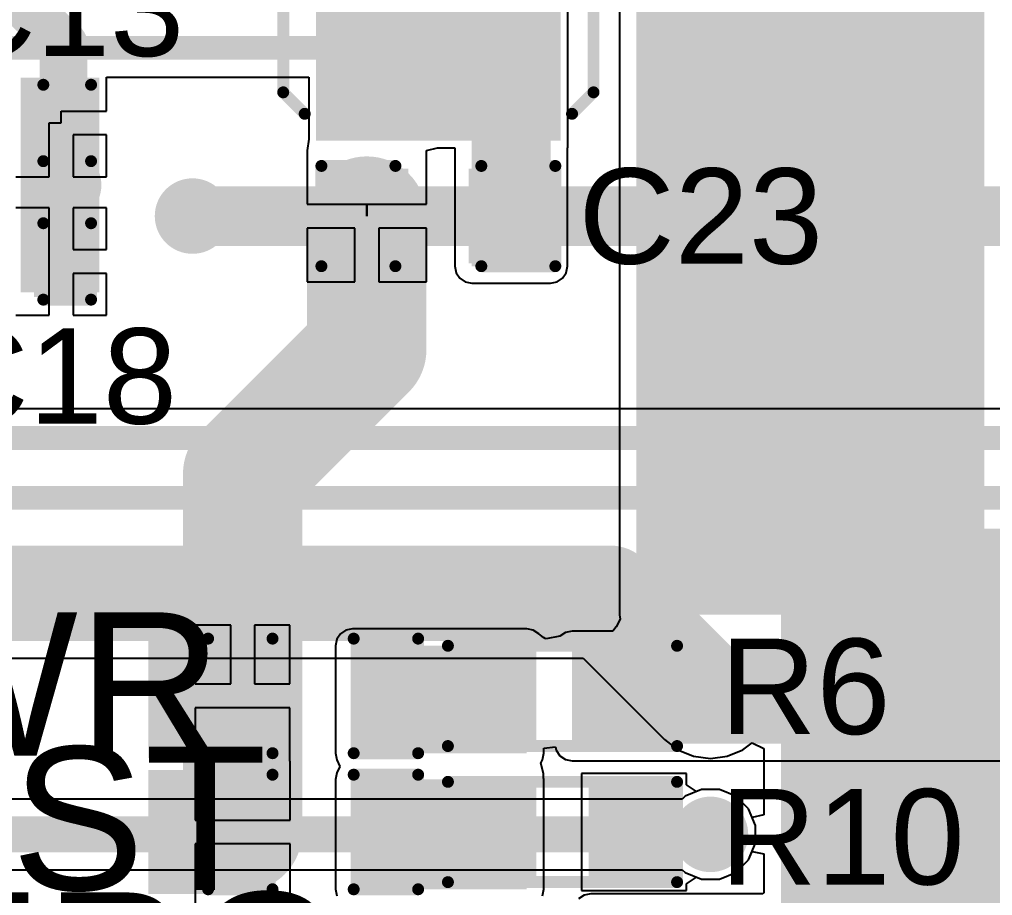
# Model space of a CAD drawing. Header units: millimetres. Extents: x -0.21 to 3.18, y -0.07 to 2.49.
# Drawn here: x 2.4225 to 2.8302, y 0.9514 to 1.3184 of the extents above; entities that cross this region are included whole.
import ezdxf

# ---------------------------------------------------------------- set-up
doc = ezdxf.new("R2010")
doc.units = ezdxf.units.MM
doc.header["$MEASUREMENT"] = 0
for name, color, linetype in [('BottomLayer', 5, 'Continuous'), ('BottomSolder', 6, 'Continuous'), ('TopLayer', 1, 'Continuous'), ('TopOverlay', 2, 'Continuous'), ('TopPaste', 8, 'Continuous'), ('TopSolder', 216, 'Continuous'), ('ViaHoleLayer', 16, 'Continuous')]:
    doc.layers.add(name, color=color, linetype=linetype)
doc.styles.add('Arial', font='', dxfattribs={"height": 0.2})
doc.styles.get('Arial').set_extended_font_data('Arial')

# ---------------------------------------------------------------- blocks, each defined once
blk = doc.blocks.new('LED_0603_6')
at = {"layer": 'TopLayer'}
for points in [[(-0.03937, 0.01968505), (-0.019685, 0.01968505), (-0.019685, -0.01968505), (-0.03937, -0.01968505)], [(0.0196851, 0.01968505), (0.0393701, 0.01968505), (0.0393701, -0.01968505), (0.0196851, -0.01968505)]]:
    blk.add_hatch(color=1, dxfattribs=at).paths.add_polyline_path(points)
at = {"layer": 'TopOverlay'}
blk.add_hatch(color=2, dxfattribs=at).paths.add_polyline_path([(0.0440001, -0.026), (0.0689999, -0.026), (0.0689999, 0.026), (0.0440001, 0.026)])
at = {"layer": 'TopPaste'}
for points in [[(-0.03937, 0.01968505), (-0.019685, 0.01968505), (-0.019685, -0.01968505), (-0.03937, -0.01968505)], [(0.0196851, 0.01968505), (0.0393701, 0.01968505), (0.0393701, -0.01968505), (0.0196851, -0.01968505)]]:
    blk.add_hatch(color=8, dxfattribs=at).paths.add_polyline_path(points)
at = {"layer": 'TopSolder'}
for points in [[(-0.04337, 0.02368505), (-0.015685, 0.02368505), (-0.015685, -0.02368505), (-0.04337, -0.02368505)], [(0.0156851, 0.02368505), (0.0433701, 0.02368505), (0.0433701, -0.02368505), (0.0156851, -0.02368505)]]:
    blk.add_hatch(color=216, dxfattribs=at).paths.add_polyline_path(points)
at = {"layer": 'TopOverlay', "const_width": 0.005}
for points in [[(-0.044, 0.024), (-0.044, -0.024)], [(-0.017, 0.024), (-0.044, 0.024)], [(0.0440001, 0.024), (0.017, 0.024)], [(0.0440001, 0.024), (0.0440001, -0.024)], [(-0.017, -0.024), (-0.044, -0.024)], [(0.0440001, -0.024), (0.017, -0.024)]]:
    blk.add_lwpolyline(points, dxfattribs=at)
at = {"layer": 'TopOverlay', "const_width": 0.0025}
for points in [[(-0.04525, 0.024, 1), (-0.04275, 0.024, 1)], [(-0.04525, 0.024, 1), (-0.04275, 0.024, 1)], [(-0.01825, 0.024, 1), (-0.01575, 0.024, 1)], [(0.01575, 0.024, 1), (0.01825, 0.024, 1)], [(0.0427501, 0.024, 1), (0.0452501, 0.024, 1)], [(0.0427501, 0.024, 1), (0.0452501, 0.024, 1)], [(-0.04525, -0.024, 1), (-0.04275, -0.024, 1)], [(-0.04525, -0.024, 1), (-0.04275, -0.024, 1)], [(-0.01825, -0.024, 1), (-0.01575, -0.024, 1)], [(0.01575, -0.024, 1), (0.01825, -0.024, 1)], [(0.0427501, -0.024, 1), (0.0452501, -0.024, 1)], [(0.0427501, -0.024, 1), (0.0452501, -0.024, 1)]]:
    blk.add_lwpolyline(points, format="xyb", close=True, dxfattribs=at)
blk = doc.blocks.new('SMD5032_2P_13')
at = {"layer": 'TopLayer'}
for points in [[(-0.10629915, 0.0472441), (-0.03937005, 0.0472441), (-0.03937005, -0.0472441), (-0.10629915, -0.0472441)], [(0.03937015, 0.0472441), (0.10629925, 0.0472441), (0.10629925, -0.0472441), (0.03937015, -0.0472441)]]:
    blk.add_hatch(color=1, dxfattribs=at).paths.add_polyline_path(points)
at = {"layer": 'TopPaste'}
for points in [[(-0.10629915, 0.0472441), (-0.03937005, 0.0472441), (-0.03937005, -0.0472441), (-0.10629915, -0.0472441)], [(0.03937015, 0.0472441), (0.10629925, 0.0472441), (0.10629925, -0.0472441), (0.03937015, -0.0472441)]]:
    blk.add_hatch(color=8, dxfattribs=at).paths.add_polyline_path(points)
at = {"layer": 'TopSolder'}
for points in [[(-0.11029915, 0.0512441), (-0.03537005, 0.0512441), (-0.03537005, -0.0512441), (-0.11029915, -0.0512441)], [(0.03537015, 0.0512441), (0.11029925, 0.0512441), (0.11029925, -0.0512441), (0.03537015, -0.0512441)]]:
    blk.add_hatch(color=216, dxfattribs=at).paths.add_polyline_path(points)
at = {"layer": 'TopOverlay', "const_width": 0.005}
for points in [[(-0.099, 0.056), (-0.09, 0.065)], [(0.09, 0.065), (-0.09, 0.065)], [(0.0990001, 0.056), (0.0900001, 0.065)], [(-0.09, -0.065), (-0.099, -0.056)], [(0.0900001, -0.065), (0.0990001, -0.056)], [(0.09, -0.065), (-0.09, -0.065)]]:
    blk.add_lwpolyline(points, dxfattribs=at)
at = {"layer": 'TopOverlay', "const_width": 0.0025}
for points in [[(-0.09125, 0.065, 1), (-0.08875, 0.065, 1)], [(-0.09125, 0.065, 1), (-0.08875, 0.065, 1)], [(0.08875, 0.065, 1), (0.09125, 0.065, 1)], [(0.0887501, 0.065, 1), (0.0912501, 0.065, 1)], [(-0.10025, 0.056, 1), (-0.09775, 0.056, 1)], [(0.0977501, 0.056, 1), (0.1002501, 0.056, 1)], [(-0.10025, -0.056, 1), (-0.09775, -0.056, 1)], [(0.0977501, -0.056, 1), (0.1002501, -0.056, 1)], [(-0.09125, -0.065, 1), (-0.08875, -0.065, 1)], [(-0.09125, -0.065, 1), (-0.08875, -0.065, 1)], [(0.08875, -0.065, 1), (0.09125, -0.065, 1)], [(0.0887501, -0.065, 1), (0.0912501, -0.065, 1)]]:
    blk.add_lwpolyline(points, format="xyb", close=True, dxfattribs=at)
blk = doc.blocks.new('R___0603_40')
at = {"layer": 'TopLayer'}
for points in [[(-0.015, 0.0175), (-0.015, -0.0175), (-0.045, -0.0175), (-0.045, 0.0175)], [(0.045, 0.0175), (0.045, -0.0175), (0.015, -0.0175), (0.015, 0.0175)]]:
    blk.add_hatch(color=1, dxfattribs=at).paths.add_polyline_path(points)
at = {"layer": 'TopPaste'}
for points in [[(-0.015, 0.0175), (-0.015, -0.0175), (-0.045, -0.0175), (-0.045, 0.0175)], [(0.045, 0.0175), (0.045, -0.0175), (0.015, -0.0175), (0.015, 0.0175)]]:
    blk.add_hatch(color=8, dxfattribs=at).paths.add_polyline_path(points)
at = {"layer": 'TopSolder'}
for points in [[(-0.011, 0.0215), (-0.011, -0.0215), (-0.049, -0.0215), (-0.049, 0.0215)], [(0.049, 0.0215), (0.049, -0.0215), (0.011, -0.0215), (0.011, 0.0215)]]:
    blk.add_hatch(color=216, dxfattribs=at).paths.add_polyline_path(points)
at = {"layer": 'TopOverlay', "const_width": 0.005}
for points in [[(-0.048, -0.021), (-0.048, 0.021)], [(-0.048, 0.021), (0.048, 0.021)], [(0.048, -0.021), (0.048, 0.021)], [(-0.048, -0.021), (0.048, -0.021)]]:
    blk.add_lwpolyline(points, dxfattribs=at)
at = {"layer": 'TopOverlay', "const_width": 0.0025}
for points in [[(-0.04925, 0.021, 1), (-0.04675, 0.021, 1)], [(-0.04925, 0.021, 1), (-0.04675, 0.021, 1)], [(0.04675, 0.021, 1), (0.04925, 0.021, 1)], [(0.04675, 0.021, 1), (0.04925, 0.021, 1)], [(-0.04925, -0.021, 1), (-0.04675, -0.021, 1)], [(-0.04925, -0.021, 1), (-0.04675, -0.021, 1)], [(0.04675, -0.021, 1), (0.04925, -0.021, 1)], [(0.04675, -0.021, 1), (0.04925, -0.021, 1)]]:
    blk.add_lwpolyline(points, format="xyb", close=True, dxfattribs=at)
blk = doc.blocks.new('R___0603_44')
at = {"layer": 'TopLayer'}
for points in [[(-0.015, 0.0175), (-0.015, -0.0175), (-0.045, -0.0175), (-0.045, 0.0175)], [(0.045, 0.0175), (0.045, -0.0175), (0.015, -0.0175), (0.015, 0.0175)]]:
    blk.add_hatch(color=1, dxfattribs=at).paths.add_polyline_path(points)
at = {"layer": 'TopPaste'}
for points in [[(-0.015, 0.0175), (-0.015, -0.0175), (-0.045, -0.0175), (-0.045, 0.0175)], [(0.045, 0.0175), (0.045, -0.0175), (0.015, -0.0175), (0.015, 0.0175)]]:
    blk.add_hatch(color=8, dxfattribs=at).paths.add_polyline_path(points)
at = {"layer": 'TopSolder'}
for points in [[(-0.011, 0.0215), (-0.011, -0.0215), (-0.049, -0.0215), (-0.049, 0.0215)], [(0.049, 0.0215), (0.049, -0.0215), (0.011, -0.0215), (0.011, 0.0215)]]:
    blk.add_hatch(color=216, dxfattribs=at).paths.add_polyline_path(points)
at = {"layer": 'TopOverlay', "const_width": 0.005}
for points in [[(-0.048, -0.021), (-0.048, 0.021)], [(-0.048, 0.021), (0.048, 0.021)], [(0.048, -0.021), (0.048, 0.021)], [(-0.048, -0.021), (0.048, -0.021)]]:
    blk.add_lwpolyline(points, dxfattribs=at)
at = {"layer": 'TopOverlay', "const_width": 0.0025}
for points in [[(-0.04925, 0.021, 1), (-0.04675, 0.021, 1)], [(-0.04925, 0.021, 1), (-0.04675, 0.021, 1)], [(0.04675, 0.021, 1), (0.04925, 0.021, 1)], [(0.04675, 0.021, 1), (0.04925, 0.021, 1)], [(-0.04925, -0.021, 1), (-0.04675, -0.021, 1)], [(-0.04925, -0.021, 1), (-0.04675, -0.021, 1)], [(0.04675, -0.021, 1), (0.04925, -0.021, 1)], [(0.04675, -0.021, 1), (0.04925, -0.021, 1)]]:
    blk.add_lwpolyline(points, format="xyb", close=True, dxfattribs=at)
blk = doc.blocks.new('LED_0603_57')
at = {"layer": 'TopLayer'}
for points in [[(-0.03937, 0.01968505), (-0.019685, 0.01968505), (-0.019685, -0.01968505), (-0.03937, -0.01968505)], [(0.0196851, 0.01968505), (0.0393701, 0.01968505), (0.0393701, -0.01968505), (0.0196851, -0.01968505)]]:
    blk.add_hatch(color=1, dxfattribs=at).paths.add_polyline_path(points)
at = {"layer": 'TopOverlay'}
blk.add_hatch(color=2, dxfattribs=at).paths.add_polyline_path([(0.0439995, -0.026), (0.0689993, -0.026), (0.0689993, 0.026), (0.0439995, 0.026)])
at = {"layer": 'TopPaste'}
for points in [[(-0.03937, 0.01968505), (-0.019685, 0.01968505), (-0.019685, -0.01968505), (-0.03937, -0.01968505)], [(0.0196851, 0.01968505), (0.0393701, 0.01968505), (0.0393701, -0.01968505), (0.0196851, -0.01968505)]]:
    blk.add_hatch(color=8, dxfattribs=at).paths.add_polyline_path(points)
at = {"layer": 'TopSolder'}
for points in [[(-0.04337, 0.02368505), (-0.015685, 0.02368505), (-0.015685, -0.02368505), (-0.04337, -0.02368505)], [(0.0156851, 0.02368505), (0.0433701, 0.02368505), (0.0433701, -0.02368505), (0.0156851, -0.02368505)]]:
    blk.add_hatch(color=216, dxfattribs=at).paths.add_polyline_path(points)
at = {"layer": 'TopOverlay', "const_width": 0.005}
for points in [[(-0.044, 0.024), (-0.044, -0.024)], [(-0.017, 0.024), (-0.044, 0.024)], [(0.0440001, 0.024), (0.017, 0.024)], [(0.0440001, 0.024), (0.0440001, -0.024)], [(-0.017, -0.024), (-0.044, -0.024)], [(0.0440001, -0.024), (0.017, -0.024)]]:
    blk.add_lwpolyline(points, dxfattribs=at)
at = {"layer": 'TopOverlay', "const_width": 0.0025}
for points in [[(-0.04525, 0.024, 1), (-0.04275, 0.024, 1)], [(-0.04525, 0.024, 1), (-0.04275, 0.024, 1)], [(-0.01825, 0.024, 1), (-0.01575, 0.024, 1)], [(0.01575, 0.024, 1), (0.01825, 0.024, 1)], [(0.0427501, 0.024, 1), (0.0452501, 0.024, 1)], [(0.0427501, 0.024, 1), (0.0452501, 0.024, 1)], [(-0.04525, -0.024, 1), (-0.04275, -0.024, 1)], [(-0.04525, -0.024, 1), (-0.04275, -0.024, 1)], [(-0.01825, -0.024, 1), (-0.01575, -0.024, 1)], [(0.01575, -0.024, 1), (0.01825, -0.024, 1)], [(0.0427501, -0.024, 1), (0.0452501, -0.024, 1)], [(0.0427501, -0.024, 1), (0.0452501, -0.024, 1)]]:
    blk.add_lwpolyline(points, format="xyb", close=True, dxfattribs=at)
blk = doc.blocks.new('C___0603_110')
at = {"layer": 'TopLayer'}
for points in [[(-0.015, 0.0175), (-0.015, -0.0175), (-0.045, -0.0175), (-0.045, 0.0175)], [(0.045, 0.0175), (0.045, -0.0175), (0.015, -0.0175), (0.015, 0.0175)]]:
    blk.add_hatch(color=1, dxfattribs=at).paths.add_polyline_path(points)
at = {"layer": 'TopPaste'}
for points in [[(-0.015, 0.0175), (-0.015, -0.0175), (-0.045, -0.0175), (-0.045, 0.0175)], [(0.045, 0.0175), (0.045, -0.0175), (0.015, -0.0175), (0.015, 0.0175)]]:
    blk.add_hatch(color=8, dxfattribs=at).paths.add_polyline_path(points)
at = {"layer": 'TopSolder'}
for points in [[(-0.0126378, 0.0198622), (-0.0126378, -0.0198622), (-0.0473622, -0.0198622), (-0.0473622, 0.0198622)], [(0.0473622, 0.0198622), (0.0473622, -0.0198622), (0.0126378, -0.0198622), (0.0126378, 0.0198622)]]:
    blk.add_hatch(color=216, dxfattribs=at).paths.add_polyline_path(points)
at = {"layer": 'TopOverlay', "const_width": 0.005}
for points in [[(-0.049, 0.021), (-0.049, -0.021)], [(-0.018, 0.021), (-0.049, 0.021)], [(0.049, 0.021), (0.018, 0.021)], [(0.049, 0.021), (0.049, -0.021)], [(-0.018, -0.021), (-0.049, -0.021)], [(0.049, -0.021), (0.018, -0.021)]]:
    blk.add_lwpolyline(points, dxfattribs=at)
at = {"layer": 'TopOverlay', "const_width": 0.0025}
for points in [[(-0.05025, 0.021, 1), (-0.04775, 0.021, 1)], [(-0.05025, 0.021, 1), (-0.04775, 0.021, 1)], [(-0.01925, 0.021, 1), (-0.01675, 0.021, 1)], [(0.01675, 0.021, 1), (0.01925, 0.021, 1)], [(0.04775, 0.021, 1), (0.05025, 0.021, 1)], [(0.04775, 0.021, 1), (0.05025, 0.021, 1)], [(-0.05025, -0.021, 1), (-0.04775, -0.021, 1)], [(-0.05025, -0.021, 1), (-0.04775, -0.021, 1)], [(-0.01925, -0.021, 1), (-0.01675, -0.021, 1)], [(0.01675, -0.021, 1), (0.01925, -0.021, 1)], [(0.04775, -0.021, 1), (0.05025, -0.021, 1)], [(0.04775, -0.021, 1), (0.05025, -0.021, 1)]]:
    blk.add_lwpolyline(points, format="xyb", close=True, dxfattribs=at)
blk = doc.blocks.new('C___0402_115')
at = {"layer": 'TopLayer'}
for points in [[(-0.0275, -0.0125), (-0.0275, 0.0125), (-0.009499999999999998, 0.0125), (-0.009500000000000001, -0.0125)], [(0.009499999999999998, -0.0125), (0.009500000000000001, 0.0125), (0.0275, 0.0125), (0.0275, -0.0125)]]:
    blk.add_hatch(color=1, dxfattribs=at).paths.add_polyline_path(points)
at = {"layer": 'TopPaste'}
for points in [[(-0.0275, -0.0125), (-0.0275, 0.0125), (-0.009499999999999998, 0.0125), (-0.009500000000000001, -0.0125)], [(0.009499999999999998, -0.0125), (0.009500000000000001, 0.0125), (0.0275, 0.0125), (0.0275, -0.0125)]]:
    blk.add_hatch(color=8, dxfattribs=at).paths.add_polyline_path(points)
at = {"layer": 'TopSolder'}
for points in [[(-0.0298622, -0.0148622), (-0.0298622, 0.0148622), (-0.007137799999999999, 0.0148622), (-0.007137800000000001, -0.0148622)], [(0.007137799999999999, -0.0148622), (0.007137800000000001, 0.0148622), (0.0298622, 0.0148622), (0.0298622, -0.0148622)]]:
    blk.add_hatch(color=216, dxfattribs=at).paths.add_polyline_path(points)
at = {"layer": 'TopOverlay', "const_width": 0.005}
for points in [[(-0.011, 0.016), (-0.031, 0.016)], [(-0.031, 0.016), (-0.031, -0.016)], [(0.031, 0.016), (0.011, 0.016)], [(0.031, 0.016), (0.031, -0.016)], [(-0.011, -0.016), (-0.031, -0.016)], [(0.031, -0.016), (0.011, -0.016)]]:
    blk.add_lwpolyline(points, dxfattribs=at)
at = {"layer": 'TopOverlay', "const_width": 0.0025}
for points in [[(-0.03225, 0.016, 1), (-0.02975, 0.016, 1)], [(-0.03225, 0.016, 1), (-0.02975, 0.016, 1)], [(-0.01225, 0.016, 1), (-0.00975, 0.016, 1)], [(0.00975, 0.016, 1), (0.01225, 0.016, 1)], [(0.02975, 0.016, 1), (0.03225, 0.016, 1)], [(0.02975, 0.016, 1), (0.03225, 0.016, 1)], [(-0.03225, -0.016, 1), (-0.02975, -0.016, 1)], [(-0.03225, -0.016, 1), (-0.02975, -0.016, 1)], [(-0.01225, -0.016, 1), (-0.00975, -0.016, 1)], [(0.00975, -0.016, 1), (0.01225, -0.016, 1)], [(0.02975, -0.016, 1), (0.03225, -0.016, 1)], [(0.02975, -0.016, 1), (0.03225, -0.016, 1)]]:
    blk.add_lwpolyline(points, format="xyb", close=True, dxfattribs=at)
blk = doc.blocks.new('C___0402_120')
at = {"layer": 'TopLayer'}
for points in [[(-0.0275, -0.0125), (-0.0275, 0.0125), (-0.009499999999999998, 0.0125), (-0.009500000000000001, -0.0125)], [(0.009499999999999998, -0.0125), (0.009500000000000001, 0.0125), (0.0275, 0.0125), (0.0275, -0.0125)]]:
    blk.add_hatch(color=1, dxfattribs=at).paths.add_polyline_path(points)
at = {"layer": 'TopPaste'}
for points in [[(-0.0275, -0.0125), (-0.0275, 0.0125), (-0.009499999999999998, 0.0125), (-0.009500000000000001, -0.0125)], [(0.009499999999999998, -0.0125), (0.009500000000000001, 0.0125), (0.0275, 0.0125), (0.0275, -0.0125)]]:
    blk.add_hatch(color=8, dxfattribs=at).paths.add_polyline_path(points)
at = {"layer": 'TopSolder'}
for points in [[(-0.0298622, -0.0148622), (-0.0298622, 0.0148622), (-0.007137799999999999, 0.0148622), (-0.007137800000000001, -0.0148622)], [(0.007137799999999999, -0.0148622), (0.007137800000000001, 0.0148622), (0.0298622, 0.0148622), (0.0298622, -0.0148622)]]:
    blk.add_hatch(color=216, dxfattribs=at).paths.add_polyline_path(points)
at = {"layer": 'TopOverlay', "const_width": 0.005}
for points in [[(-0.011, 0.016), (-0.031, 0.016)], [(-0.031, 0.016), (-0.031, -0.016)], [(0.031, 0.016), (0.011, 0.016)], [(0.031, 0.016), (0.031, -0.016)], [(-0.011, -0.016), (-0.031, -0.016)], [(0.031, -0.016), (0.011, -0.016)]]:
    blk.add_lwpolyline(points, dxfattribs=at)
at = {"layer": 'TopOverlay', "const_width": 0.0025}
for points in [[(-0.03225, 0.016, 1), (-0.02975, 0.016, 1)], [(-0.03225, 0.016, 1), (-0.02975, 0.016, 1)], [(-0.01225, 0.016, 1), (-0.00975, 0.016, 1)], [(0.00975, 0.016, 1), (0.01225, 0.016, 1)], [(0.02975, 0.016, 1), (0.03225, 0.016, 1)], [(0.02975, 0.016, 1), (0.03225, 0.016, 1)], [(-0.03225, -0.016, 1), (-0.02975, -0.016, 1)], [(-0.03225, -0.016, 1), (-0.02975, -0.016, 1)], [(-0.01225, -0.016, 1), (-0.00975, -0.016, 1)], [(0.00975, -0.016, 1), (0.01225, -0.016, 1)], [(0.02975, -0.016, 1), (0.03225, -0.016, 1)], [(0.02975, -0.016, 1), (0.03225, -0.016, 1)]]:
    blk.add_lwpolyline(points, format="xyb", close=True, dxfattribs=at)

msp = doc.modelspace()

# ---------------------------------------------------------------- hatches: boundary and pattern name
at = {"layer": 'BottomLayer'}
h = msp.add_hatch(color=5, dxfattribs=at)
edge = h.paths.add_edge_path()
edge.add_arc((2.441, 1.249), 0.011811, 0, 360)
h = msp.add_hatch(color=5, dxfattribs=at)
edge = h.paths.add_edge_path()
edge.add_arc((2.495, 1.236), 0.011811, 0, 360)
msp.add_hatch(color=5, dxfattribs=at).paths.add_polyline_path([(2.845, 1.105), (2.7415406, 1.105), (2.7415406, 0.8406784), (2.845, 0.8406784)])
h = msp.add_hatch(color=5, dxfattribs=at)
edge = h.paths.add_edge_path()
edge.add_arc((2.757, 1.088), 0.011811, 0, 360)
h = msp.add_hatch(color=5, dxfattribs=at)
edge = h.paths.add_edge_path()
edge.add_arc((2.7823333, 1.088), 0.011811, 0, 360)
h = msp.add_hatch(color=5, dxfattribs=at)
edge = h.paths.add_edge_path()
edge.add_arc((2.8076666, 1.088), 0.011811, 0, 360)
h = msp.add_hatch(color=5, dxfattribs=at)
edge = h.paths.add_edge_path()
edge.add_arc((2.712, 1.036), 0.011811, 0, 360)
h = msp.add_hatch(color=5, dxfattribs=at)
edge = h.paths.add_edge_path()
edge.add_arc((2.712, 0.977), 0.011811, 0, 360)
at = {"layer": 'BottomSolder'}
h = msp.add_hatch(color=6, dxfattribs=at)
edge = h.paths.add_edge_path()
edge.add_arc((2.441, 1.249), 0.015811, 0, 360)
h = msp.add_hatch(color=6, dxfattribs=at)
edge = h.paths.add_edge_path()
edge.add_arc((2.495, 1.236), 0.015811, 0, 360)
h = msp.add_hatch(color=6, dxfattribs=at)
edge = h.paths.add_edge_path()
edge.add_arc((2.757, 1.088), 0.015811, 0, 360)
h = msp.add_hatch(color=6, dxfattribs=at)
edge = h.paths.add_edge_path()
edge.add_arc((2.7823333, 1.088), 0.015811, 0, 360)
h = msp.add_hatch(color=6, dxfattribs=at)
edge = h.paths.add_edge_path()
edge.add_arc((2.8076666, 1.088), 0.015811, 0, 360)
h = msp.add_hatch(color=6, dxfattribs=at)
edge = h.paths.add_edge_path()
edge.add_arc((2.712, 1.036), 0.015811, 0, 360)
h = msp.add_hatch(color=6, dxfattribs=at)
edge = h.paths.add_edge_path()
edge.add_arc((2.712, 0.977), 0.015811, 0, 360)
at = {"layer": 'TopLayer'}
for points in [[(2.681472, 1.073), (2.783, 1.073), (2.783, 1.609), (2.681472, 1.609)], [(2.681, 1.069), (2.8267784, 1.069), (2.8267784, 1.337), (2.681, 1.337)], [(2.645, 1.312), (2.612, 1.312), (2.612, 1.215), (2.645, 1.215)], [(2.456, 1.204), (2.456, 1.294), (2.423, 1.294), (2.423, 1.204)], [(2.562, 1.011), (2.635, 1.011), (2.635, 1.056), (2.562, 1.056)], [(2.654, 1.015), (2.682, 1.015), (2.682, 1.055), (2.654, 1.055)], [(2.562, 0.954), (2.635, 0.954), (2.635, 1), (2.562, 1)]]:
    msp.add_hatch(color=1, dxfattribs=at).paths.add_polyline_path(points)
h = msp.add_hatch(color=1, dxfattribs=at)
edge = h.paths.add_edge_path()
edge.add_arc((2.441, 1.249), 0.011811, 0, 360)
h = msp.add_hatch(color=1, dxfattribs=at)
edge = h.paths.add_edge_path()
edge.add_arc((2.495, 1.236), 0.011811, 0, 360)
h = msp.add_hatch(color=1, dxfattribs=at)
edge = h.paths.add_edge_path()
edge.add_arc((2.757, 1.088), 0.011811, 0, 360)
h = msp.add_hatch(color=1, dxfattribs=at)
edge = h.paths.add_edge_path()
edge.add_arc((2.7823333, 1.088), 0.011811, 0, 360)
h = msp.add_hatch(color=1, dxfattribs=at)
edge = h.paths.add_edge_path()
edge.add_arc((2.8076666, 1.088), 0.011811, 0, 360)
h = msp.add_hatch(color=1, dxfattribs=at)
edge = h.paths.add_edge_path()
edge.add_arc((2.712, 1.036), 0.011811, 0, 360)
h = msp.add_hatch(color=1, dxfattribs=at)
edge = h.paths.add_edge_path()
edge.add_arc((2.712, 0.977), 0.011811, 0, 360)
at = {"layer": 'TopSolder'}
h = msp.add_hatch(color=216, dxfattribs=at)
edge = h.paths.add_edge_path()
edge.add_arc((2.441, 1.249), 0.015811, 0, 360)
h = msp.add_hatch(color=216, dxfattribs=at)
edge = h.paths.add_edge_path()
edge.add_arc((2.495, 1.236), 0.015811, 0, 360)
h = msp.add_hatch(color=216, dxfattribs=at)
edge = h.paths.add_edge_path()
edge.add_arc((2.757, 1.088), 0.015811, 0, 360)
h = msp.add_hatch(color=216, dxfattribs=at)
edge = h.paths.add_edge_path()
edge.add_arc((2.7823333, 1.088), 0.015811, 0, 360)
h = msp.add_hatch(color=216, dxfattribs=at)
edge = h.paths.add_edge_path()
edge.add_arc((2.8076666, 1.088), 0.015811, 0, 360)
h = msp.add_hatch(color=216, dxfattribs=at)
edge = h.paths.add_edge_path()
edge.add_arc((2.712, 1.036), 0.015811, 0, 360)
h = msp.add_hatch(color=216, dxfattribs=at)
edge = h.paths.add_edge_path()
edge.add_arc((2.712, 0.977), 0.015811, 0, 360)
at = {"layer": 'ViaHoleLayer'}
h = msp.add_hatch(color=16, dxfattribs=at)
edge = h.paths.add_edge_path()
edge.add_arc((2.441, 1.249), 0.0059055, 0, 360)
h = msp.add_hatch(color=16, dxfattribs=at)
edge = h.paths.add_edge_path()
edge.add_arc((2.495, 1.236), 0.0059055, 0, 360)
h = msp.add_hatch(color=16, dxfattribs=at)
edge = h.paths.add_edge_path()
edge.add_arc((2.757, 1.088), 0.0059055, 0, 360)
h = msp.add_hatch(color=16, dxfattribs=at)
edge = h.paths.add_edge_path()
edge.add_arc((2.7823333, 1.088), 0.0059055, 0, 360)
h = msp.add_hatch(color=16, dxfattribs=at)
edge = h.paths.add_edge_path()
edge.add_arc((2.8076666, 1.088), 0.0059055, 0, 360)
h = msp.add_hatch(color=16, dxfattribs=at)
edge = h.paths.add_edge_path()
edge.add_arc((2.712, 1.036), 0.0059055, 0, 360)
h = msp.add_hatch(color=16, dxfattribs=at)
edge = h.paths.add_edge_path()
edge.add_arc((2.712, 0.977), 0.0059055, 0, 360)

# ---------------------------------------------------------------- linework, layer by layer
at = {"layer": 'BottomLayer'}
for p, q in [((2.8763213, 1.1552351), (2.3220903, 1.1552351)), ((2.0322803, 1.050767), (2.6587198, 1.050767)), ((2.6587198, 1.050767), (2.6927434, 1.0167433)), ((2.6927434, 1.0167433), (2.6983835, 1.0124155)), ((2.7256166, 1.0124155), (2.7294034, 1.0153212)), ((2.7294034, 1.0153212), (2.7344034, 1.0129547)), ((2.6983835, 1.0124155), (2.7049516, 1.0096949)), ((2.7190485, 1.0096949), (2.7256166, 1.0124155)), ((2.7344034, 1.0129547), (2.7344034, 0.9851346)), ((2.7049516, 1.0096949), (2.712, 1.008767)), ((2.712, 1.008767), (2.7190485, 1.0096949)), ((2.7082583, 0.995811), (2.7013444, 0.9929472)), ((2.7157417, 0.995811), (2.7082583, 0.995811)), ((2.7226556, 0.9929472), (2.7157417, 0.995811)), ((2.7001813, 0.9917841), (2.3218187, 0.9917841)), ((2.7013444, 0.9929472), (2.7001813, 0.9917841)), ((2.7279472, 0.9876556), (2.7226556, 0.9929472)), ((2.7294034, 0.98414), (2.7279472, 0.9876556)), ((2.7344034, 0.9851346), (2.7294034, 0.98414)), ((2.7226556, 0.9610528), (2.7279472, 0.9663444)), ((2.7279472, 0.9663444), (2.7294034, 0.96986)), ((2.7294034, 0.96986), (2.7344034, 0.9688654)), ((2.7344034, 0.9688654), (2.7344034, 0.9524682)), ((2.3218187, 0.9622159), (2.7001813, 0.9622159)), ((2.7001813, 0.9622159), (2.7013444, 0.9610528)), ((2.7013444, 0.9610528), (2.7082583, 0.958189)), ((2.7082583, 0.958189), (2.7157417, 0.958189)), ((2.7157417, 0.958189), (2.7226556, 0.9610528)), ((2.6590948, 0.9515938), (2.6567793, 0.9500467)), ((2.661826, 0.9521371), (2.6590948, 0.9515938)), ((2.7339999, 0.9521371), (2.661826, 0.9521371)), ((2.7344034, 0.9524682), (2.7339999, 0.9521371))]:
    msp.add_line(p, q, dxfattribs=at)
for points, const_width in [([(2.374693, 1.374307), (2.441, 1.308)], 0.02), ([(2.441, 1.249), (2.441, 1.308)], 0.02), ([(2.495, 1.236), (2.884, 1.236)], 0.025), ([(2.078, 1.143), (2.890689, 1.143)], 0.01), ([(2.022, 1.118), (2.863, 1.118)], 0.01), ([(2.121, 1.078), (2.67, 1.078)], 0.04), ([(2.67, 1.078), (2.712, 1.036)], 0.04), ([(2.31, 0.977), (2.712, 0.977)], 0.015)]:
    msp.add_lwpolyline(points, dxfattribs=dict(at, const_width=const_width))
for points, const_width in [([(2.436, 1.308, 1), (2.446, 1.308, 1)], 0.01), ([(2.436, 1.308, 1), (2.446, 1.308, 1)], 0.01), ([(2.436, 1.249, 1), (2.446, 1.249, 1)], 0.01), ([(2.48875, 1.236, 1), (2.50125, 1.236, 1)], 0.0125), ([(2.66, 1.078, 1), (2.68, 1.078, 1)], 0.02), ([(2.66, 1.078, 1), (2.68, 1.078, 1)], 0.02), ([(2.702, 1.036, 1), (2.722, 1.036, 1)], 0.02), ([(2.70825, 0.977, 1), (2.71575, 0.977, 1)], 0.0075)]:
    msp.add_lwpolyline(points, format="xyb", close=True, dxfattribs=dict(at, const_width=const_width))
at = {"layer": 'TopLayer'}
for p, q in [((2.6522441, 1.2645355), (2.6522441, 1.3454645)), ((2.6738629, 1.337), (2.6738629, 1.069)), ((2.459, 1.28), (2.459, 1.2942374)), ((2.459, 1.2942374), (2.5437559, 1.2942374)), ((2.5437559, 1.2942374), (2.5437559, 1.2681867)), ((2.44, 1.275), (2.44, 1.28)), ((2.44, 1.28), (2.459, 1.28)), ((2.435, 1.2525), (2.435, 1.275)), ((2.435, 1.275), (2.44, 1.275)), ((2.459, 1.27), (2.445, 1.27)), ((2.445, 1.27), (2.445, 1.2525)), ((2.459, 1.2525), (2.459, 1.27)), ((2.5437559, 1.2681867), (2.5429999, 1.2635)), ((2.5930001, 1.2634999), (2.5975711, 1.2645355)), ((2.5975711, 1.2645355), (2.6048629, 1.2645355)), ((2.6048629, 1.2645355), (2.6048629, 1.215)), ((2.6521371, 1.215), (2.6521371, 1.2645355)), ((2.6521371, 1.2645355), (2.6522441, 1.2645355)), ((2.5429999, 1.2635), (2.543, 1.2598486)), ((2.543, 1.2598486), (2.543, 1.241)), ((2.593, 1.241), (2.5930001, 1.2634999)), ((2.4210001, 1.2525), (2.435, 1.2525)), ((2.445, 1.2525), (2.459, 1.2525)), ((2.435, 1.2395), (2.4210001, 1.2395)), ((2.435, 1.217), (2.435, 1.2395)), ((2.459, 1.2395), (2.445, 1.2395)), ((2.445, 1.2395), (2.445, 1.222)), ((2.459, 1.222), (2.459, 1.2395)), ((2.543, 1.241), (2.568, 1.241)), ((2.568, 1.241), (2.568, 1.236)), ((2.568, 1.236), (2.568, 1.241)), ((2.568, 1.241), (2.593, 1.241)), ((2.568, 1.236), (2.568, 1.236)), ((2.563, 1.231), (2.543, 1.231)), ((2.543, 1.231), (2.543, 1.2085)), ((2.563, 1.2085), (2.563, 1.231)), ((2.593, 1.231), (2.573, 1.231)), ((2.573, 1.231), (2.573, 1.2085)), ((2.593, 1.2085), (2.593, 1.231)), ((2.445, 1.222), (2.459, 1.222)), ((2.435, 1.1945), (2.435, 1.217)), ((2.6048629, 1.215), (2.6054062, 1.2122688)), ((2.6515938, 1.2122688), (2.6521371, 1.215)), ((2.459, 1.212), (2.445, 1.212)), ((2.445, 1.212), (2.445, 1.1945)), ((2.459, 1.1945), (2.459, 1.212)), ((2.6054062, 1.2122688), (2.6069533, 1.2099533)), ((2.6500467, 1.2099533), (2.6515938, 1.2122688)), ((2.543, 1.2085), (2.563, 1.2085)), ((2.573, 1.2085), (2.593, 1.2085)), ((2.6069533, 1.2099533), (2.6092688, 1.2084062)), ((2.6092688, 1.2084062), (2.612, 1.2078629)), ((2.612, 1.2078629), (2.645, 1.2078629)), ((2.645, 1.2078629), (2.6477312, 1.2084062)), ((2.6477312, 1.2084062), (2.6500467, 1.2099533)), ((2.4210001, 1.1945), (2.435, 1.1945)), ((2.445, 1.1945), (2.459, 1.1945)), ((2.6738629, 1.069), (2.6742335, 1.0671372)), ((2.510999, 1.064685), (2.4961569, 1.064685)), ((2.4961569, 1.064685), (2.4961569, 1.04)), ((2.510999, 1.04), (2.510999, 1.064685)), ((2.5358419, 1.064685), (2.520999, 1.064685)), ((2.520999, 1.064685), (2.520999, 1.04)), ((2.5358419, 1.04), (2.5358419, 1.064685)), ((2.6742335, 1.0671372), (2.6725247, 1.063879)), ((2.5569533, 1.0610467), (2.5554062, 1.0587312)), ((2.5592688, 1.0625938), (2.5569533, 1.0610467)), ((2.562, 1.0631371), (2.5592688, 1.0625938)), ((2.635, 1.0631371), (2.562, 1.0631371)), ((2.6377312, 1.0625938), (2.635, 1.0631371)), ((2.6400468, 1.0610468), (2.6377312, 1.0625938)), ((2.6407531, 1.0604874), (2.6400468, 1.0610468)), ((2.642, 1.0595001), (2.6407531, 1.0604874)), ((2.6489534, 1.0600468), (2.6431235, 1.0588881)), ((2.6512688, 1.0615938), (2.6489534, 1.0600468)), ((2.654, 1.0621371), (2.6512688, 1.0615938)), ((2.6711534, 1.0621371), (2.654, 1.0621371)), ((2.6725247, 1.063879), (2.6711534, 1.0621371)), ((2.5554062, 1.0587312), (2.5548629, 1.056)), ((2.5548629, 1.056), (2.5548629, 1.011)), ((2.642, 1.0595), (2.642, 1.0595001)), ((2.6426999, 1.0590025), (2.642, 1.0595)), ((2.6431235, 1.0588881), (2.6426999, 1.0590025)), ((2.4961569, 1.04), (2.510999, 1.04)), ((2.520999, 1.04), (2.5358419, 1.04)), ((2.515999, 1.03), (2.4961569, 1.03)), ((2.4961569, 1.03), (2.4961569, 1.005315)), ((2.5358419, 1.03), (2.515999, 1.03)), ((2.5358419, 1.007685), (2.5358419, 1.03)), ((2.6421371, 1.013129), (2.6471371, 1.0136215)), ((2.6421371, 1.011), (2.6421371, 1.013129)), ((2.6471371, 1.0136215), (2.6474062, 1.0122688)), ((2.6474062, 1.0122688), (2.6489533, 1.0099533)), ((2.5358425, 1.007685), (2.5358419, 1.007685)), ((2.5358425, 0.983), (2.5358425, 1.007685)), ((2.5548629, 1.011), (2.5554062, 1.0082688)), ((2.5554062, 1.0082688), (2.5567356, 1.0055)), ((2.6409347, 1.006896), (2.6415938, 1.0082689)), ((2.6415938, 1.0082689), (2.6421371, 1.011)), ((2.6489533, 1.0099533), (2.6512688, 1.0084062)), ((2.6512688, 1.0084062), (2.654, 1.0078629)), ((2.654, 1.0078629), (2.6792715, 1.0078629)), ((2.6792715, 1.0078629), (2.68, 1.007767)), ((2.68, 1.007767), (2.955, 1.007767)), ((2.4961569, 1.005315), (2.4961575, 1.005315)), ((2.4961575, 1.005315), (2.4961575, 0.983)), ((2.5567356, 1.0055), (2.5554062, 1.0027311)), ((2.6420001, 1.0025), (2.6409347, 1.006896)), ((2.5554062, 1.0027311), (2.5548629, 1)), ((2.5548629, 1), (2.5548629, 0.954)), ((2.642, 1.0024999), (2.6420001, 1.0025)), ((2.642, 1.0006892), (2.642, 1.0024999)), ((2.6421371, 1), (2.642, 1.0006892)), ((2.6421371, 0.954), (2.6421371, 1)), ((2.702, 1.0025), (2.658, 1.0025)), ((2.658, 1.0025), (2.658, 0.9535)), ((2.702, 0.9977187), (2.702, 1.0025)), ((2.7061574, 0.9949408), (2.702, 0.9977187)), ((2.7082583, 0.995811), (2.7061574, 0.9949408)), ((2.7157417, 0.995811), (2.7082583, 0.995811)), ((2.7226556, 0.9929472), (2.7157417, 0.995811)), ((2.7279472, 0.9876556), (2.7226556, 0.9929472)), ((2.730811, 0.9807417), (2.7279472, 0.9876556)), ((2.4961575, 0.983), (2.516, 0.983)), ((2.516, 0.983), (2.5358425, 0.983)), ((2.730811, 0.9732583), (2.730811, 0.9807417)), ((2.4961575, 0.973), (2.4961574, 0.9483151)), ((2.516, 0.973), (2.4961575, 0.973)), ((2.5358425, 0.973), (2.516, 0.973)), ((2.5358425, 0.9495446), (2.5358425, 0.973)), ((2.7279472, 0.9663444), (2.730811, 0.9732583)), ((2.7226556, 0.9610528), (2.7279472, 0.9663444)), ((2.702, 0.9562813), (2.7061574, 0.9590592)), ((2.7061574, 0.9590592), (2.7082583, 0.958189)), ((2.7082583, 0.958189), (2.7157417, 0.958189)), ((2.7157417, 0.958189), (2.7226556, 0.9610528)), ((2.5548629, 0.954), (2.5554062, 0.9512688)), ((2.6415938, 0.9512688), (2.6421371, 0.954)), ((2.702, 0.9535), (2.702, 0.9562813)), ((2.658, 0.9535), (2.702, 0.9535))]:
    msp.add_line(p, q, dxfattribs=at)
for points, const_width in [([(2.1453228, 1.3064725), (2.5965275, 1.3064725)], 0.01), ([(2.5965275, 1.3064725), (2.598, 1.305)], 0.01), ([(2.720972, 1.2848376), (2.740472, 1.2653376)], 0.04), ([(2.63, 1.236), (2.63, 1.285)], 0.015), ([(2.44, 1.275), (2.441, 1.274)], 0.02), ([(2.441, 1.249), (2.441, 1.274)], 0.02), ([(2.568, 1.18), (2.568, 1.236)], 0.05), ([(2.495, 1.236), (2.568, 1.236)], 0.025), ([(2.5159994, 1.1279994), (2.568, 1.18)], 0.05), ([(2.5159994, 1.035), (2.5159994, 1.1279994)], 0.05), ([(2.5159994, 1.035), (2.516, 1.0349994)], 0.05), ([(2.516, 0.978), (2.516, 1.0349994)], 0.05), ([(2.68, 1.035), (2.955, 1.035)], 0.04), ([(2.681, 0.977), (2.712, 0.977)], 0.015), ([(2.68, 0.978), (2.681, 0.977)], 0.01)]:
    msp.add_lwpolyline(points, dxfattribs=dict(at, const_width=const_width))
for points, const_width in [([(2.5940275, 1.3064725, 1), (2.5990275, 1.3064725, 1)], 0.005), ([(2.5940275, 1.3064725, 1), (2.5990275, 1.3064725, 1)], 0.005), ([(2.5955, 1.305, 1), (2.6005, 1.305, 1)], 0.005), ([(2.710972, 1.2848376, 1), (2.730972, 1.2848376, 1)], 0.02), ([(2.62625, 1.285, 1), (2.63375, 1.285, 1)], 0.0075), ([(2.435, 1.275, 1), (2.445, 1.275, 1)], 0.01), ([(2.730472, 1.2653376, 1), (2.750472, 1.2653376, 1)], 0.02), ([(2.436, 1.274, 1), (2.446, 1.274, 1)], 0.01), ([(2.436, 1.274, 1), (2.446, 1.274, 1)], 0.01), ([(2.5555, 1.236, 1), (2.5805, 1.236, 1)], 0.025), ([(2.436, 1.249, 1), (2.446, 1.249, 1)], 0.01), ([(2.48875, 1.236, 1), (2.50125, 1.236, 1)], 0.0125), ([(2.56175, 1.236, 1), (2.57425, 1.236, 1)], 0.0125), ([(2.62625, 1.236, 1), (2.63375, 1.236, 1)], 0.0075), ([(2.5555, 1.18, 1), (2.5805, 1.18, 1)], 0.025), ([(2.5555, 1.18, 1), (2.5805, 1.18, 1)], 0.025), ([(2.5034994, 1.1279994, 1), (2.5284994, 1.1279994, 1)], 0.025), ([(2.5034994, 1.1279994, 1), (2.5284994, 1.1279994, 1)], 0.025), ([(2.5034994, 1.035, 1), (2.5284994, 1.035, 1)], 0.025), ([(2.5034994, 1.035, 1), (2.5284994, 1.035, 1)], 0.025), ([(2.5035, 1.0349994, 1), (2.5285, 1.0349994, 1)], 0.025), ([(2.5035, 1.0349994, 1), (2.5285, 1.0349994, 1)], 0.025), ([(2.67, 1.035, 1), (2.69, 1.035, 1)], 0.02), ([(2.5035, 0.978, 1), (2.5285, 0.978, 1)], 0.025), ([(2.67725, 0.977, 1), (2.68475, 0.977, 1)], 0.0075), ([(2.6775, 0.978, 1), (2.6825, 0.978, 1)], 0.005), ([(2.70825, 0.977, 1), (2.71575, 0.977, 1)], 0.0075), ([(2.6785, 0.977, 1), (2.6835, 0.977, 1)], 0.005)]:
    msp.add_lwpolyline(points, format="xyb", close=True, dxfattribs=dict(at, const_width=const_width))

# ---------------------------------------------------------------- block references
for name, p, rotation in [('SMD5032_2P_13', (2.598, 1.3778347), 270), ('C___0402_120', (2.4215, 1.275), 180), ('C___0603_110', (2.598, 1.236), 180), ('C___0402_115', (2.4215, 1.217), 180), ('LED_0603_57', (2.545527, 1.035), 180), ('LED_0603_6', (2.5455276, 0.978), 180)]:
    msp.add_blockref(name, p, dxfattribs=dict(rotation=rotation))
for name, p in [('R___0603_44', (2.65, 1.035)), ('R___0603_40', (2.65, 0.978))]:
    msp.add_blockref(name, p)

# ---------------------------------------------------------------- texts
at = {"layer": 'TopOverlay', "style": 'Arial'}
for s, p in [('C13', (2.3890162, 1.3030065)), ('C23', (2.6566839, 1.2160065)), ('C18', (2.3860162, 1.1490065)), ('R6', (2.7160162, 1.0190065)), ('R10', (2.7160162, 0.9560065))]:
    msp.add_text(s, height=0.04, dxfattribs=at).set_placement(p)
for s, p in [('PWR', (2.31195, 1.01)), ('TEST', (2.31195, 0.953702)), ('CHRG', (2.31195, 0.892702))]:
    msp.add_text(s, height=0.06, rotation=360, dxfattribs=at).set_placement(p)

doc.saveas('drawing.dxf')
